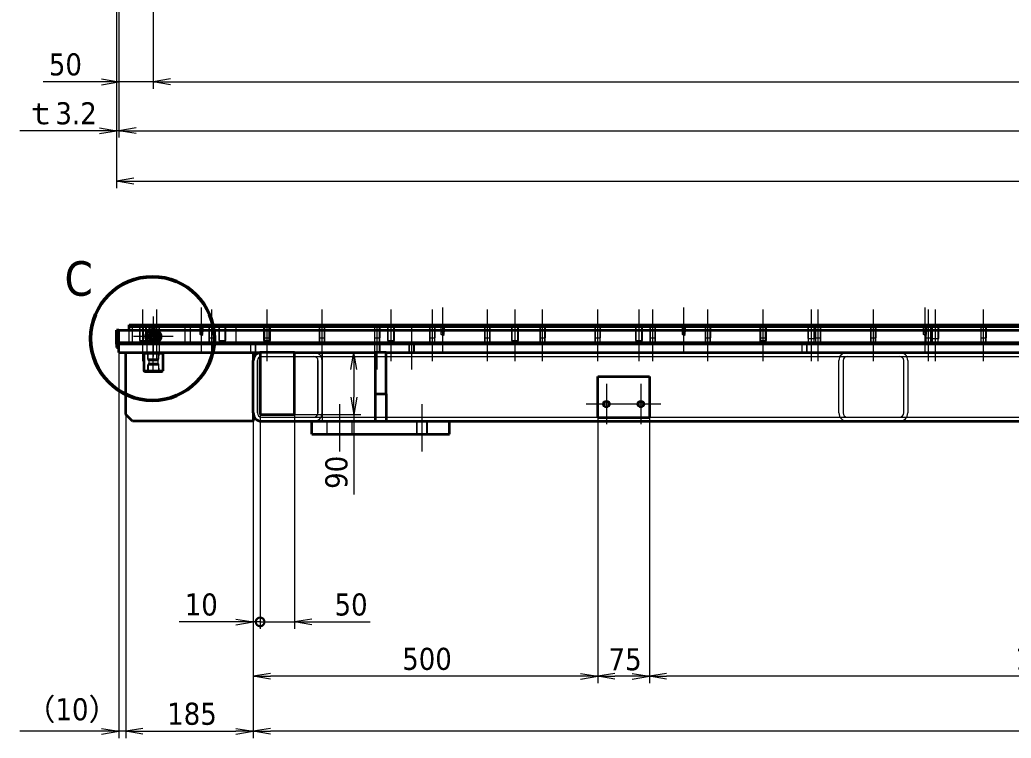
# Model space of a CAD drawing. Header units: millimetres. Extents: x -405 to 8410, y -405 to 5940.
# Drawn here: x 1307 to 2746, y 2579 to 3622 of the extents above; entities that cross this region are included whole.
import ezdxf

# ---------------------------------------------------------------- set-up
doc = ezdxf.new("R2010")
doc.units = ezdxf.units.MM
doc.header["$LTSCALE"] = 10
for name, color, linetype, lineweight in [('Center Mark (ISO)', 7, 'Continuous', 5), ('Centerline (ISO)', 7, 'Continuous', 5), ('Detail Boundary (JIS)', 7, 'Continuous', 50), ('Dimension (ISO)', 7, 'Continuous', 25), ('Hidden (ISO)', 7, 'Continuous', 5), ('Visible (ISO)', 7, 'Continuous', 35), ('Visible Narrow (ISO)', 7, 'Continuous', 5)]:
    doc.layers.add(name, color=color, linetype=linetype, lineweight=lineweight)
doc.styles.add('Note Text (JIS)', font='tahoma.ttf')
doc.styles.get("Standard").update_dxf_attribs({"font": 'tahoma.ttf'})
doc.dimstyles.new('Default (JIS)', dxfattribs={"dimscale": 10, "dimtxt": 3.2, "dimasz": 2.5, "dimexe": 1, "dimexo": 0, "dimgap": 0.8, "dimtad": 1, "dimrnd": 1e-08, "dimdsep": 46, "dimtxsty": 'Note Text (JIS)', "dimblk": 'OPEN', "dimcen": 0.09, "dimdle": 10, "dimclrd": 7, "dimclre": 7, "dimclrt": 256, "dimadec": 0, "dimazin": 2, "dimtfac": 0.78125, "dimtmove": 0, "dimatfit": 3, "dimldrblk": 'OPEN', "dimfxl": 1, "dimtolj": 1, "dimtzin": 0, "dimlwd": 0, "dimlwe": 0, "dimarcsym": 0})

# ---------------------------------------------------------------- blocks, each defined once
blk = doc.blocks.new('2dDetail1')
at = {"layer": 'Detail Boundary (JIS)'}
blk.add_circle((149.95, 315.89), 8.98, dxfattribs=at)
at = {"layer": 'Detail Boundary (JIS)', "insert": (137.18, 322.02), "char_height": 5, "attachment_point": 7}
blk.add_mtext('C', dxfattribs=at)
blk = doc.blocks.new('_Open')
at = {"color": 0, "linetype": 'ByBlock', "lineweight": -2}
for p, q in [((-1, 0.167), (0, 0)), ((-1, -0.167), (0, 0)), ((0, 0), (-1, 0))]:
    blk.add_line(p, q, dxfattribs=at)
blk = doc.blocks.new('*D62')
at = {"layer": 'Defpoints', "color": 0, "linetype": 'Continuous', "transparency": 16777216}
for p in [(1500.7, 4109.1), (5390.7, 4109.1), (5390.7, 3531.6)]:
    blk.add_point(p, dxfattribs=at)
at = {"layer": 'Dimension (ISO)', "color": 7, "linetype": 'Continuous', "lineweight": 0, "transparency": 16777216}
for p, q in [((1500.7, 4109.1), (1500.7, 3521.6)), ((5390.7, 4109.1), (5390.7, 3521.6)), ((1525.7, 3531.6), (5365.7, 3531.6))]:
    blk.add_line(p, q, dxfattribs=at)
at = {"layer": 'Dimension (ISO)', "color": 7, "linetype": 'Continuous', "lineweight": 0, "transparency": 16777216, "xscale": 25, "yscale": 25, "zscale": 25, "rotation": 180}
blk.add_blockref('_Open', (1500.7, 3531.6), dxfattribs=at)
at = {"layer": 'Dimension (ISO)', "color": 7, "linetype": 'Continuous', "lineweight": 0, "transparency": 16777216, "xscale": 25, "yscale": 25, "zscale": 25}
blk.add_blockref('_Open', (5390.7, 3531.6), dxfattribs=at)
at = {"layer": 'Dimension (ISO)', "linetype": 'Continuous', "lineweight": 5, "transparency": 16777216, "insert": (3399.6, 3573.1), "char_height": 32, "attachment_point": 1, "style": 'Note Text (JIS)'}
blk.add_mtext('\\A1;3890', dxfattribs=at)
blk = doc.blocks.new('*D64')
at = {"layer": 'Defpoints', "color": 0, "linetype": 'Continuous', "transparency": 16777216}
for p in [(1450.7, 4088.1), (1500.7, 4063.1), (1450.7, 3531.6)]:
    blk.add_point(p, dxfattribs=at)
at = {"layer": 'Dimension (ISO)', "color": 7, "linetype": 'Continuous', "lineweight": 0, "transparency": 16777216}
for p, q in [((1450.7, 4088.1), (1450.7, 3521.6)), ((1500.7, 4063.1), (1500.7, 3521.6)), ((1425.7, 3531.6), (1341.1, 3531.6)), ((1500.7, 3531.6), (1450.7, 3531.6)), ((1525.7, 3531.6), (1550.7, 3531.6))]:
    blk.add_line(p, q, dxfattribs=at)
at = {"layer": 'Dimension (ISO)', "color": 7, "linetype": 'Continuous', "lineweight": 0, "transparency": 16777216, "xscale": 25, "yscale": 25, "zscale": 25}
blk.add_blockref('_Open', (1450.7, 3531.6), dxfattribs=at)
at = {"layer": 'Dimension (ISO)', "color": 7, "linetype": 'Continuous', "lineweight": 0, "transparency": 16777216, "xscale": 25, "yscale": 25, "zscale": 25, "rotation": 180}
blk.add_blockref('_Open', (1500.7, 3531.6), dxfattribs=at)
at = {"layer": 'Dimension (ISO)', "linetype": 'Continuous', "lineweight": 5, "transparency": 16777216, "insert": (1349.1, 3572.9), "char_height": 32, "attachment_point": 1, "style": 'Note Text (JIS)'}
blk.add_mtext('\\A1;50', dxfattribs=at)
blk = doc.blocks.new('*D69')
at = {"layer": 'Defpoints', "color": 0, "linetype": 'Continuous', "transparency": 16777216}
for p in [(1450.7, 4088.1), (5440.7, 4088.1), (5440.7, 3460.6)]:
    blk.add_point(p, dxfattribs=at)
at = {"layer": 'Dimension (ISO)', "color": 7, "linetype": 'Continuous', "lineweight": 0, "transparency": 16777216}
for p, q in [((1450.7, 4088.1), (1450.7, 3450.6)), ((5440.7, 4088.1), (5440.7, 3450.6)), ((1475.7, 3460.6), (5415.7, 3460.6))]:
    blk.add_line(p, q, dxfattribs=at)
at = {"layer": 'Dimension (ISO)', "color": 7, "linetype": 'Continuous', "lineweight": 0, "transparency": 16777216, "xscale": 25, "yscale": 25, "zscale": 25, "rotation": 180}
blk.add_blockref('_Open', (1450.7, 3460.6), dxfattribs=at)
at = {"layer": 'Dimension (ISO)', "color": 7, "linetype": 'Continuous', "lineweight": 0, "transparency": 16777216, "xscale": 25, "yscale": 25, "zscale": 25}
blk.add_blockref('_Open', (5440.7, 3460.6), dxfattribs=at)
at = {"layer": 'Dimension (ISO)', "linetype": 'Continuous', "lineweight": 5, "transparency": 16777216, "insert": (3325, 3510.8), "char_height": 32, "attachment_point": 1, "style": 'Note Text (JIS)'}
blk.add_mtext('\\A1;\\fTahoma|b0|i0;3990（t12板）', dxfattribs=at)
blk = doc.blocks.new('*D71')
at = {"layer": 'Defpoints', "color": 0, "linetype": 'Continuous', "transparency": 16777216}
for p in [(1447.5, 4088.1), (1450.7, 4088.1), (1447.5, 3460.6)]:
    blk.add_point(p, dxfattribs=at)
at = {"layer": 'Dimension (ISO)', "color": 7, "linetype": 'Continuous', "lineweight": 0, "transparency": 16777216}
for p, q in [((1447.5, 4088.1), (1447.5, 3450.6)), ((1450.7, 4088.1), (1450.7, 3450.6)), ((1422.5, 3460.6), (1307, 3460.6)), ((1450.7, 3460.6), (1447.5, 3460.6)), ((1475.7, 3460.6), (1500.7, 3460.6))]:
    blk.add_line(p, q, dxfattribs=at)
at = {"layer": 'Dimension (ISO)', "color": 7, "linetype": 'Continuous', "lineweight": 0, "transparency": 16777216, "xscale": 25, "yscale": 25, "zscale": 25}
blk.add_blockref('_Open', (1447.5, 3460.6), dxfattribs=at)
at = {"layer": 'Dimension (ISO)', "color": 7, "linetype": 'Continuous', "lineweight": 0, "transparency": 16777216, "xscale": 25, "yscale": 25, "zscale": 25, "rotation": 180}
blk.add_blockref('_Open', (1450.7, 3460.6), dxfattribs=at)
at = {"layer": 'Dimension (ISO)', "linetype": 'Continuous', "lineweight": 5, "transparency": 16777216, "insert": (1315, 3501.9), "char_height": 32, "attachment_point": 1, "style": 'Note Text (JIS)'}
blk.add_mtext('\\A1;\\fTahoma|b0|i0;ｔ3.2', dxfattribs=at)
blk = doc.blocks.new('*D72')
at = {"layer": 'Defpoints', "color": 0, "linetype": 'Continuous', "transparency": 16777216}
for p in [(1447.5, 4088.1), (5443.9, 4088.1), (5443.9, 3387.4)]:
    blk.add_point(p, dxfattribs=at)
at = {"layer": 'Dimension (ISO)', "color": 7, "linetype": 'Continuous', "lineweight": 0, "transparency": 16777216}
for p, q in [((1447.5, 4088.1), (1447.5, 3377.4)), ((5443.9, 4088.1), (5443.9, 3377.4)), ((1472.5, 3387.4), (5418.9, 3387.4))]:
    blk.add_line(p, q, dxfattribs=at)
at = {"layer": 'Dimension (ISO)', "color": 7, "linetype": 'Continuous', "lineweight": 0, "transparency": 16777216, "xscale": 25, "yscale": 25, "zscale": 25, "rotation": 180}
blk.add_blockref('_Open', (1447.5, 3387.4), dxfattribs=at)
at = {"layer": 'Dimension (ISO)', "color": 7, "linetype": 'Continuous', "lineweight": 0, "transparency": 16777216, "xscale": 25, "yscale": 25, "zscale": 25}
blk.add_blockref('_Open', (5443.9, 3387.4), dxfattribs=at)
at = {"layer": 'Dimension (ISO)', "linetype": 'Continuous', "lineweight": 5, "transparency": 16777216, "insert": (3364.2, 3435.4), "char_height": 32, "attachment_point": 1, "style": 'Note Text (JIS)'}
blk.add_mtext('\\A1;\\fTahoma|b0|i0;（3996.4）', dxfattribs=at)
blk = doc.blocks.new('*D92')
at = {"layer": 'Defpoints', "color": 0, "linetype": 'Continuous', "transparency": 16777216}
for p in [(1705.7, 3138.9), (1791.7, 3138.9), (1705.7, 3048.9)]:
    blk.add_point(p, dxfattribs=at)
at = {"layer": 'Dimension (ISO)', "color": 7, "linetype": 'Continuous', "lineweight": 0, "transparency": 16777216}
for p, q in [((1705.7, 3138.9), (1801.7, 3138.9)), ((1791.7, 3113.9), (1791.7, 3073.9)), ((1705.7, 3048.9), (1801.7, 3048.9)), ((1791.7, 3048.9), (1791.7, 2932.8))]:
    blk.add_line(p, q, dxfattribs=at)
at = {"layer": 'Dimension (ISO)', "color": 7, "linetype": 'Continuous', "lineweight": 0, "transparency": 16777216, "xscale": 25, "yscale": 25, "zscale": 25}
for p, rotation in [((1791.7, 3138.9), 90), ((1791.7, 3048.9), 270)]:
    blk.add_blockref('_Open', p, dxfattribs=dict(at, rotation=rotation))
at = {"layer": 'Dimension (ISO)', "linetype": 'Continuous', "lineweight": 5, "transparency": 16777216, "insert": (1750.4, 2940.8), "char_height": 32, "attachment_point": 1, "rotation": 90, "style": 'Note Text (JIS)'}
blk.add_mtext('\\A1;90', dxfattribs=at)
blk = doc.blocks.new('*D101')
at = {"layer": 'Defpoints', "color": 0, "linetype": 'Continuous', "transparency": 16777216}
for p in [(1645.7, 3050.9), (5245.7, 3050.9), (1645.7, 2588.9)]:
    blk.add_point(p, dxfattribs=at)
at = {"layer": 'Dimension (ISO)', "color": 7, "linetype": 'Continuous', "lineweight": 0, "transparency": 16777216}
for p, q in [((1645.7, 3050.9), (1645.7, 2578.9)), ((5245.7, 3050.9), (5245.7, 2578.9)), ((5220.7, 2588.9), (1670.7, 2588.9))]:
    blk.add_line(p, q, dxfattribs=at)
at = {"layer": 'Dimension (ISO)', "color": 7, "linetype": 'Continuous', "lineweight": 0, "transparency": 16777216, "xscale": 25, "yscale": 25, "zscale": 25, "rotation": 180}
blk.add_blockref('_Open', (1645.7, 2588.9), dxfattribs=at)
at = {"layer": 'Dimension (ISO)', "color": 7, "linetype": 'Continuous', "lineweight": 0, "transparency": 16777216, "xscale": 25, "yscale": 25, "zscale": 25}
blk.add_blockref('_Open', (5245.7, 2588.9), dxfattribs=at)
at = {"layer": 'Dimension (ISO)', "linetype": 'Continuous', "lineweight": 5, "transparency": 16777216, "insert": (3293.4, 2640.9), "char_height": 32, "attachment_point": 1, "style": 'Note Text (JIS)'}
blk.add_mtext('\\A1;\\fTahoma|b0|i0;3600（角パイプ）', dxfattribs=at)
blk = doc.blocks.new('*D104')
at = {"layer": 'Defpoints', "color": 0, "linetype": 'Continuous', "transparency": 16777216}
for p in [(2220.7, 3043.9), (3408.2, 3043.9), (2220.7, 2668.8)]:
    blk.add_point(p, dxfattribs=at)
at = {"layer": 'Dimension (ISO)', "color": 7, "linetype": 'Continuous', "lineweight": 0, "transparency": 16777216}
for p, q in [((2220.7, 3043.9), (2220.7, 2658.8)), ((3408.2, 3043.9), (3408.2, 2658.8)), ((3383.2, 2668.8), (2245.7, 2668.8))]:
    blk.add_line(p, q, dxfattribs=at)
at = {"layer": 'Dimension (ISO)', "color": 7, "linetype": 'Continuous', "lineweight": 0, "transparency": 16777216, "xscale": 25, "yscale": 25, "zscale": 25, "rotation": 180}
blk.add_blockref('_Open', (2220.7, 2668.8), dxfattribs=at)
at = {"layer": 'Dimension (ISO)', "color": 7, "linetype": 'Continuous', "lineweight": 0, "transparency": 16777216, "xscale": 25, "yscale": 25, "zscale": 25}
blk.add_blockref('_Open', (3408.2, 2668.8), dxfattribs=at)
at = {"layer": 'Dimension (ISO)', "linetype": 'Continuous', "lineweight": 5, "transparency": 16777216, "insert": (2751.3, 2710.3), "char_height": 32, "attachment_point": 1, "style": 'Note Text (JIS)'}
blk.add_mtext('\\A1;1187.5', dxfattribs=at)
blk = doc.blocks.new('*D105')
at = {"layer": 'Defpoints', "color": 0, "linetype": 'Continuous', "transparency": 16777216}
for p in [(2145.7, 3043.9), (2220.7, 3043.9), (2145.7, 2668.8)]:
    blk.add_point(p, dxfattribs=at)
at = {"layer": 'Dimension (ISO)', "color": 7, "linetype": 'Continuous', "lineweight": 0, "transparency": 16777216}
for p, q in [((2145.7, 3043.9), (2145.7, 2658.8)), ((2220.7, 3043.9), (2220.7, 2658.8)), ((2195.7, 2668.8), (2170.7, 2668.8))]:
    blk.add_line(p, q, dxfattribs=at)
at = {"layer": 'Dimension (ISO)', "color": 7, "linetype": 'Continuous', "lineweight": 0, "transparency": 16777216, "xscale": 25, "yscale": 25, "zscale": 25, "rotation": 180}
blk.add_blockref('_Open', (2145.7, 2668.8), dxfattribs=at)
at = {"layer": 'Dimension (ISO)', "color": 7, "linetype": 'Continuous', "lineweight": 0, "transparency": 16777216, "xscale": 25, "yscale": 25, "zscale": 25}
blk.add_blockref('_Open', (2220.7, 2668.8), dxfattribs=at)
at = {"layer": 'Dimension (ISO)', "linetype": 'Continuous', "lineweight": 5, "transparency": 16777216, "insert": (2161.4, 2709.5), "char_height": 32, "attachment_point": 1, "style": 'Note Text (JIS)'}
blk.add_mtext('\\A1;75', dxfattribs=at)
blk = doc.blocks.new('*D106')
at = {"layer": 'Defpoints', "color": 0, "linetype": 'Continuous', "transparency": 16777216}
for p in [(1645.7, 3050.9), (2145.7, 3043.9), (1645.7, 2668.8)]:
    blk.add_point(p, dxfattribs=at)
at = {"layer": 'Dimension (ISO)', "color": 7, "linetype": 'Continuous', "lineweight": 0, "transparency": 16777216}
for p, q in [((1645.7, 3050.9), (1645.7, 2658.8)), ((2145.7, 3043.9), (2145.7, 2658.8)), ((2120.7, 2668.8), (1670.7, 2668.8))]:
    blk.add_line(p, q, dxfattribs=at)
at = {"layer": 'Dimension (ISO)', "color": 7, "linetype": 'Continuous', "lineweight": 0, "transparency": 16777216, "xscale": 25, "yscale": 25, "zscale": 25, "rotation": 180}
blk.add_blockref('_Open', (1645.7, 2668.8), dxfattribs=at)
at = {"layer": 'Dimension (ISO)', "color": 7, "linetype": 'Continuous', "lineweight": 0, "transparency": 16777216, "xscale": 25, "yscale": 25, "zscale": 25}
blk.add_blockref('_Open', (2145.7, 2668.8), dxfattribs=at)
at = {"layer": 'Dimension (ISO)', "linetype": 'Continuous', "lineweight": 5, "transparency": 16777216, "insert": (1861.9, 2710.1), "char_height": 32, "attachment_point": 1, "style": 'Note Text (JIS)'}
blk.add_mtext('\\A1;500', dxfattribs=at)
blk = doc.blocks.new('*D107')
at = {"layer": 'Defpoints', "color": 0, "linetype": 'Continuous', "transparency": 16777216}
for p in [(1645.7, 3050.9), (1460.7, 3048.9), (1645.7, 2588.9)]:
    blk.add_point(p, dxfattribs=at)
at = {"layer": 'Dimension (ISO)', "color": 7, "linetype": 'Continuous', "lineweight": 0, "transparency": 16777216}
for p, q in [((1645.7, 3050.9), (1645.7, 2578.9)), ((1460.7, 3048.9), (1460.7, 2578.9)), ((1485.7, 2588.9), (1620.7, 2588.9))]:
    blk.add_line(p, q, dxfattribs=at)
at = {"layer": 'Dimension (ISO)', "color": 7, "linetype": 'Continuous', "lineweight": 0, "transparency": 16777216, "xscale": 25, "yscale": 25, "zscale": 25, "rotation": 180}
blk.add_blockref('_Open', (1460.7, 2588.9), dxfattribs=at)
at = {"layer": 'Dimension (ISO)', "color": 7, "linetype": 'Continuous', "lineweight": 0, "transparency": 16777216, "xscale": 25, "yscale": 25, "zscale": 25}
blk.add_blockref('_Open', (1645.7, 2588.9), dxfattribs=at)
at = {"layer": 'Dimension (ISO)', "linetype": 'Continuous', "lineweight": 5, "transparency": 16777216, "insert": (1520.8, 2630.4), "char_height": 32, "attachment_point": 1, "style": 'Note Text (JIS)'}
blk.add_mtext('\\A1;185', dxfattribs=at)
blk = doc.blocks.new('*D108')
at = {"layer": 'Defpoints', "color": 0, "linetype": 'Continuous', "transparency": 16777216}
for p in [(1450.7, 3138.9), (1460.7, 3048.9), (1460.7, 2588.9)]:
    blk.add_point(p, dxfattribs=at)
at = {"layer": 'Dimension (ISO)', "color": 7, "linetype": 'Continuous', "lineweight": 0, "transparency": 16777216}
for p, q in [((1450.7, 3138.9), (1450.7, 2578.9)), ((1460.7, 3048.9), (1460.7, 2578.9)), ((1425.7, 2588.9), (1307, 2588.9)), ((1460.7, 2588.9), (1450.7, 2588.9)), ((1485.7, 2588.9), (1510.7, 2588.9))]:
    blk.add_line(p, q, dxfattribs=at)
at = {"layer": 'Dimension (ISO)', "color": 7, "linetype": 'Continuous', "lineweight": 0, "transparency": 16777216, "xscale": 25, "yscale": 25, "zscale": 25}
blk.add_blockref('_Open', (1450.7, 2588.9), dxfattribs=at)
at = {"layer": 'Dimension (ISO)', "color": 7, "linetype": 'Continuous', "lineweight": 0, "transparency": 16777216, "xscale": 25, "yscale": 25, "zscale": 25, "rotation": 180}
blk.add_blockref('_Open', (1460.7, 2588.9), dxfattribs=at)
at = {"layer": 'Dimension (ISO)', "linetype": 'Continuous', "lineweight": 5, "transparency": 16777216, "insert": (1315, 2636.9), "char_height": 32, "attachment_point": 1, "style": 'Note Text (JIS)'}
blk.add_mtext('\\A1;\\fTahoma|b0|i0;（10）', dxfattribs=at)
blk = doc.blocks.new('_DotSmall')
at = {"color": 0, "linetype": 'ByBlock', "const_width": 0.5}
blk.add_lwpolyline([(-0.0625, 0, 1), (0.0625, 0, 1)], format="xyb", close=True, dxfattribs=at)
blk = doc.blocks.new('*D109')
at = {"layer": 'Defpoints', "color": 0, "linetype": 'Continuous', "transparency": 16777216}
for p in [(1655.7, 3048.9), (1705.7, 3048.9), (1705.7, 2747.7)]:
    blk.add_point(p, dxfattribs=at)
at = {"layer": 'Dimension (ISO)', "color": 7, "linetype": 'Continuous', "lineweight": 0, "transparency": 16777216}
for p, q in [((1655.7, 3048.9), (1655.7, 2737.7)), ((1705.7, 3048.9), (1705.7, 2737.7)), ((1655.7, 2747.7), (1630.7, 2747.7)), ((1655.7, 2747.7), (1705.7, 2747.7)), ((1730.7, 2747.7), (1815.3, 2747.7))]:
    blk.add_line(p, q, dxfattribs=at)
at = {"layer": 'Dimension (ISO)', "color": 7, "linetype": 'Continuous', "lineweight": 0, "transparency": 16777216, "xscale": 25, "yscale": 25, "zscale": 25}
blk.add_blockref('_DotSmall', (1655.7, 2747.7), dxfattribs=at)
at = {"layer": 'Dimension (ISO)', "color": 7, "linetype": 'Continuous', "lineweight": 0, "transparency": 16777216, "xscale": 25, "yscale": 25, "zscale": 25, "rotation": 180}
blk.add_blockref('_Open', (1705.7, 2747.7), dxfattribs=at)
at = {"layer": 'Dimension (ISO)', "linetype": 'Continuous', "lineweight": 5, "transparency": 16777216, "insert": (1763.7, 2789), "char_height": 32, "attachment_point": 1, "style": 'Note Text (JIS)'}
blk.add_mtext('\\A1;50', dxfattribs=at)
blk = doc.blocks.new('*D110')
at = {"layer": 'Defpoints', "color": 0, "linetype": 'Continuous', "transparency": 16777216}
for p in [(1645.7, 3050.9), (1655.7, 3048.9), (1645.7, 2747.7)]:
    blk.add_point(p, dxfattribs=at)
at = {"layer": 'Dimension (ISO)', "color": 7, "linetype": 'Continuous', "lineweight": 0, "transparency": 16777216}
for p, q in [((1645.7, 3050.9), (1645.7, 2737.7)), ((1655.7, 3048.9), (1655.7, 2737.7)), ((1620.7, 2747.7), (1538.3, 2747.7)), ((1655.7, 2747.7), (1645.7, 2747.7)), ((1655.7, 2747.7), (1680.7, 2747.7))]:
    blk.add_line(p, q, dxfattribs=at)
at = {"layer": 'Dimension (ISO)', "color": 7, "linetype": 'Continuous', "lineweight": 0, "transparency": 16777216, "xscale": 25, "yscale": 25, "zscale": 25}
blk.add_blockref('_Open', (1645.7, 2747.7), dxfattribs=at)
at = {"layer": 'Dimension (ISO)', "color": 7, "linetype": 'Continuous', "lineweight": 0, "transparency": 16777216, "xscale": 25, "yscale": 25, "zscale": 25, "rotation": 180}
blk.add_blockref('_DotSmall', (1655.7, 2747.7), dxfattribs=at)
at = {"layer": 'Dimension (ISO)', "linetype": 'Continuous', "lineweight": 5, "transparency": 16777216, "insert": (1546.3, 2789), "char_height": 32, "attachment_point": 1, "style": 'Note Text (JIS)'}
blk.add_mtext('\\A1;10', dxfattribs=at)

msp = doc.modelspace()

# ---------------------------------------------------------------- linework, layer by layer
at = {"layer": 'Center Mark (ISO)', "linetype": 'Continuous'}
for p, q in [((1500.721, 3190.929), (1500.721, 3132.929)), ((1529.721, 3161.929), (1471.721, 3161.929)), ((2158.221, 3093.117), (2158.221, 3034.741)), ((2208.221, 3093.117), (2208.221, 3034.741)), ((2187.409, 3063.929), (2129.033, 3063.929)), ((2237.409, 3063.929), (2179.033, 3063.929))]:
    msp.add_line(p, q, dxfattribs=at)
at = {"layer": 'Centerline (ISO)', "linetype": 'Continuous'}
for p, q in [((1485.721, 3125.929), (1485.721, 3200.929)), ((1505.721, 3125.929), (1505.721, 3200.929)), ((1570.721, 3138.488), (1570.721, 3203.929)), ((1585.721, 3125.929), (1585.721, 3200.929)), ((1665.721, 3125.929), (1665.721, 3200.929)), ((1745.721, 3125.929), (1745.721, 3200.929)), ((1845.721, 3125.929), (1845.721, 3200.929)), ((1905.721, 3125.929), (1905.721, 3200.929)), ((1920.721, 3138.488), (1920.721, 3203.929)), ((1985.721, 3125.929), (1985.721, 3200.929)), ((2025.721, 3125.929), (2025.721, 3200.929)), ((2065.721, 3125.929), (2065.721, 3200.929)), ((2145.721, 3125.929), (2145.721, 3200.929)), ((2205.721, 3125.929), (2205.721, 3200.929)), ((2225.721, 3125.929), (2225.721, 3200.929)), ((2270.721, 3138.488), (2270.721, 3203.929)), ((2305.721, 3125.929), (2305.721, 3200.929)), ((2385.721, 3125.929), (2385.721, 3200.929)), ((2455.721, 3125.929), (2455.721, 3200.929)), ((2465.721, 3125.929), (2465.721, 3200.929)), ((2545.721, 3125.929), (2545.721, 3200.929)), ((2620.721, 3138.488), (2620.721, 3203.929)), ((2625.721, 3125.929), (2625.721, 3200.929)), ((2635.721, 3125.929), (2635.721, 3200.929)), ((2705.721, 3125.929), (2705.721, 3200.929)), ((1500.721, 3113.929), (1500.721, 3175.929)), ((1825.721, 3113.929), (1825.721, 3175.929)), ((1875.721, 3113.929), (1875.721, 3175.929)), ((1770.721, 3063.929), (1770.721, 2994.929)), ((1890.721, 2994.929), (1890.721, 3063.929))]:
    msp.add_line(p, q, dxfattribs=at)
at = {"layer": 'Hidden (ISO)'}
for p, q in [((1465.721, 3150.929), (1465.721, 3170.929)), ((1470.721, 3150.929), (1470.721, 3175.929)), ((1480.721, 3175.929), (1480.721, 3155.929)), ((1481.533, 3150.929), (1481.533, 3175.929)), ((1485.721, 3175.929), (1485.721, 3155.929)), ((1486.533, 3150.929), (1486.533, 3175.929)), ((1489.909, 3150.929), (1489.909, 3175.929)), ((1490.721, 3155.929), (1490.721, 3175.929)), ((1494.396, 3170.929), (1507.045, 3170.929)), ((1494.909, 3150.929), (1494.909, 3175.929)), ((1495.721, 3155.929), (1495.721, 3175.929)), ((1501.721, 3175.929), (1501.721, 3159.929)), ((1501.991, 3150.929), (1501.991, 3175.929)), ((1502.397, 3150.929), (1502.397, 3175.929)), ((1509.044, 3150.929), (1509.044, 3175.929)), ((1509.45, 3150.929), (1509.45, 3175.929)), ((1509.721, 3159.929), (1509.721, 3175.929)), ((1546.721, 3150.929), (1546.721, 3175.929)), ((1554.721, 3150.929), (1554.721, 3175.929)), ((1568.221, 3178.929), (1568.221, 3168.929)), ((1568.221, 3168.929), (1573.221, 3168.929)), ((1568.654, 3164.729), (1568.654, 3178.929)), ((1572.788, 3164.729), (1572.788, 3178.929)), ((1573.221, 3168.929), (1573.221, 3178.929)), ((1581.721, 3175.929), (1581.721, 3159.929)), ((1581.991, 3150.929), (1581.991, 3175.929)), ((1582.397, 3150.929), (1582.397, 3175.929)), ((1589.044, 3150.929), (1589.044, 3175.929)), ((1589.45, 3150.929), (1589.45, 3175.929)), ((1589.721, 3159.929), (1589.721, 3175.929)), ((1595.721, 3175.929), (1595.721, 3155.929)), ((1596.533, 3150.929), (1596.533, 3175.929)), ((1604.909, 3150.929), (1604.909, 3175.929)), ((1605.721, 3155.929), (1605.721, 3175.929)), ((1620.721, 3150.929), (1620.721, 3175.929)), ((1660.721, 3175.929), (1660.721, 3155.929)), ((1661.533, 3150.929), (1661.533, 3175.929)), ((1661.721, 3175.929), (1661.721, 3159.929)), ((1661.991, 3150.929), (1661.991, 3175.929)), ((1662.397, 3150.929), (1662.397, 3175.929)), ((1669.044, 3150.929), (1669.044, 3175.929)), ((1669.45, 3150.929), (1669.45, 3175.929)), ((1669.721, 3159.929), (1669.721, 3175.929)), ((1669.909, 3150.929), (1669.909, 3175.929)), ((1670.721, 3155.929), (1670.721, 3175.929)), ((1741.721, 3175.929), (1741.721, 3159.929)), ((1741.991, 3150.929), (1741.991, 3175.929)), ((1742.397, 3150.929), (1742.397, 3175.929)), ((1749.044, 3150.929), (1749.044, 3175.929)), ((1749.45, 3150.929), (1749.45, 3175.929)), ((1749.721, 3159.929), (1749.721, 3175.929)), ((1821.721, 3175.929), (1821.721, 3159.929)), ((1821.991, 3150.929), (1821.991, 3175.929)), ((1822.397, 3150.929), (1822.397, 3175.929)), ((1829.044, 3150.929), (1829.044, 3175.929)), ((1829.45, 3150.929), (1829.45, 3175.929)), ((1829.721, 3159.929), (1829.721, 3175.929)), ((1840.721, 3175.929), (1840.721, 3155.929)), ((1841.533, 3150.929), (1841.533, 3175.929)), ((1849.909, 3150.929), (1849.909, 3175.929)), ((1850.721, 3155.929), (1850.721, 3175.929)), ((1901.721, 3175.929), (1901.721, 3159.929)), ((1901.991, 3150.929), (1901.991, 3175.929)), ((1902.397, 3150.929), (1902.397, 3175.929)), ((1909.044, 3150.929), (1909.044, 3175.929)), ((1909.45, 3150.929), (1909.45, 3175.929)), ((1909.721, 3159.929), (1909.721, 3175.929)), ((1918.221, 3178.929), (1918.221, 3168.929)), ((1918.221, 3168.929), (1923.221, 3168.929)), ((1918.654, 3164.729), (1918.654, 3178.929)), ((1922.788, 3164.729), (1922.788, 3178.929)), ((1923.221, 3168.929), (1923.221, 3178.929)), ((1981.721, 3175.929), (1981.721, 3159.929)), ((1981.991, 3150.929), (1981.991, 3175.929)), ((1982.397, 3150.929), (1982.397, 3175.929)), ((1989.044, 3150.929), (1989.044, 3175.929)), ((1989.45, 3150.929), (1989.45, 3175.929)), ((1989.721, 3159.929), (1989.721, 3175.929)), ((2020.721, 3175.929), (2020.721, 3155.929)), ((2021.533, 3150.929), (2021.533, 3175.929)), ((2029.909, 3150.929), (2029.909, 3175.929)), ((2030.721, 3155.929), (2030.721, 3175.929)), ((2061.721, 3175.929), (2061.721, 3159.929)), ((2061.991, 3150.929), (2061.991, 3175.929)), ((2062.397, 3150.929), (2062.397, 3175.929)), ((2069.044, 3150.929), (2069.044, 3175.929)), ((2069.45, 3150.929), (2069.45, 3175.929)), ((2069.721, 3159.929), (2069.721, 3175.929)), ((2141.721, 3175.929), (2141.721, 3159.929)), ((2141.991, 3150.929), (2141.991, 3175.929)), ((2142.397, 3150.929), (2142.397, 3175.929)), ((2149.044, 3150.929), (2149.044, 3175.929)), ((2149.45, 3150.929), (2149.45, 3175.929)), ((2149.721, 3159.929), (2149.721, 3175.929)), ((2200.721, 3175.929), (2200.721, 3155.929)), ((2201.533, 3150.929), (2201.533, 3175.929)), ((2209.909, 3150.929), (2209.909, 3175.929)), ((2210.721, 3155.929), (2210.721, 3175.929)), ((2221.721, 3175.929), (2221.721, 3159.929)), ((2221.991, 3150.929), (2221.991, 3175.929)), ((2222.397, 3150.929), (2222.397, 3175.929)), ((2229.044, 3150.929), (2229.044, 3175.929)), ((2229.45, 3150.929), (2229.45, 3175.929)), ((2229.721, 3159.929), (2229.721, 3175.929)), ((2268.221, 3178.929), (2268.221, 3168.929)), ((2268.221, 3168.929), (2273.221, 3168.929)), ((2268.654, 3164.729), (2268.654, 3178.929)), ((2272.788, 3164.729), (2272.788, 3178.929)), ((2273.221, 3168.929), (2273.221, 3178.929)), ((2301.721, 3175.929), (2301.721, 3159.929)), ((2301.991, 3150.929), (2301.991, 3175.929)), ((2302.397, 3150.929), (2302.397, 3175.929)), ((2309.044, 3150.929), (2309.044, 3175.929)), ((2309.45, 3150.929), (2309.45, 3175.929)), ((2309.721, 3159.929), (2309.721, 3175.929)), ((2380.721, 3175.929), (2380.721, 3155.929)), ((2381.533, 3150.929), (2381.533, 3175.929)), ((2381.721, 3175.929), (2381.721, 3159.929)), ((2381.991, 3150.929), (2381.991, 3175.929)), ((2382.397, 3150.929), (2382.397, 3175.929)), ((2389.044, 3150.929), (2389.044, 3175.929)), ((2389.45, 3150.929), (2389.45, 3175.929)), ((2389.721, 3159.929), (2389.721, 3175.929)), ((2389.909, 3150.929), (2389.909, 3175.929)), ((2390.721, 3155.929), (2390.721, 3175.929)), ((2450.721, 3175.929), (2450.721, 3158.929)), ((2451.533, 3150.929), (2451.533, 3175.929)), ((2459.909, 3150.929), (2459.909, 3175.929)), ((2460.721, 3158.929), (2460.721, 3175.929)), ((2461.721, 3175.929), (2461.721, 3159.929)), ((2461.991, 3150.929), (2461.991, 3175.929)), ((2462.397, 3150.929), (2462.397, 3175.929)), ((2469.044, 3150.929), (2469.044, 3175.929)), ((2469.45, 3150.929), (2469.45, 3175.929)), ((2469.721, 3159.929), (2469.721, 3175.929)), ((2541.721, 3175.929), (2541.721, 3159.929)), ((2541.991, 3150.929), (2541.991, 3175.929)), ((2542.397, 3150.929), (2542.397, 3175.929)), ((2549.044, 3150.929), (2549.044, 3175.929)), ((2549.45, 3150.929), (2549.45, 3175.929)), ((2549.721, 3159.929), (2549.721, 3175.929)), ((2618.221, 3178.929), (2618.221, 3168.929)), ((2618.221, 3168.929), (2623.221, 3168.929)), ((2618.654, 3164.729), (2618.654, 3178.929)), ((2621.721, 3175.929), (2621.721, 3159.929)), ((2621.991, 3150.929), (2621.991, 3175.929)), ((2622.397, 3150.929), (2622.397, 3175.929)), ((2622.788, 3164.729), (2622.788, 3178.929)), ((2623.221, 3168.929), (2623.221, 3178.929)), ((2629.044, 3150.929), (2629.044, 3175.929)), ((2629.45, 3150.929), (2629.45, 3175.929)), ((2629.721, 3159.929), (2629.721, 3175.929)), ((2630.721, 3175.929), (2630.721, 3158.929)), ((2631.533, 3150.929), (2631.533, 3175.929)), ((2639.909, 3150.929), (2639.909, 3175.929)), ((2640.721, 3158.929), (2640.721, 3175.929)), ((2701.721, 3175.929), (2701.721, 3159.929)), ((2701.991, 3150.929), (2701.991, 3175.929)), ((2702.397, 3150.929), (2702.397, 3175.929)), ((2709.044, 3150.929), (2709.044, 3175.929)), ((2709.45, 3150.929), (2709.45, 3175.929)), ((2709.721, 3159.929), (2709.721, 3175.929)), ((1450.721, 3154.129), (5440.721, 3154.129)), ((1480.721, 3155.929), (1490.721, 3155.929)), ((1490.721, 3155.929), (1495.721, 3155.929)), ((1491.721, 3138.929), (1491.721, 3150.929)), ((1501.721, 3159.929), (1509.721, 3159.929)), ((1509.721, 3138.929), (1509.721, 3150.929)), ((1572.788, 3164.729), (1568.654, 3164.729)), ((1570.721, 3163.488), (1568.654, 3164.729)), ((1570.721, 3163.488), (1572.788, 3164.729)), ((1581.721, 3159.929), (1589.721, 3159.929)), ((1595.721, 3155.929), (1605.721, 3155.929)), ((1641.721, 3150.929), (1641.721, 3138.929)), ((1642.397, 3138.929), (1642.397, 3150.929)), ((1649.044, 3138.929), (1649.044, 3150.929)), ((1649.721, 3138.929), (1649.721, 3150.929)), ((1660.721, 3155.929), (1670.721, 3155.929)), ((1661.721, 3159.929), (1669.721, 3159.929)), ((1741.721, 3159.929), (1749.721, 3159.929)), ((1821.721, 3159.929), (1829.721, 3159.929)), ((1821.721, 3150.929), (1821.721, 3138.929)), ((1822.397, 3138.929), (1822.397, 3150.929)), ((1829.044, 3138.929), (1829.044, 3150.929)), ((1829.721, 3138.929), (1829.721, 3150.929)), ((1840.721, 3155.929), (1850.721, 3155.929)), ((1871.721, 3150.929), (1871.721, 3138.929)), ((1872.397, 3138.929), (1872.397, 3150.929)), ((1879.044, 3138.929), (1879.044, 3150.929)), ((1879.721, 3138.929), (1879.721, 3150.929)), ((1901.721, 3159.929), (1909.721, 3159.929)), ((1922.788, 3164.729), (1918.654, 3164.729)), ((1920.721, 3163.488), (1918.654, 3164.729)), ((1920.721, 3163.488), (1922.788, 3164.729)), ((1981.721, 3159.929), (1989.721, 3159.929)), ((2020.721, 3155.929), (2030.721, 3155.929)), ((2061.721, 3159.929), (2069.721, 3159.929)), ((2141.721, 3159.929), (2149.721, 3159.929)), ((2200.721, 3155.929), (2210.721, 3155.929)), ((2221.721, 3159.929), (2229.721, 3159.929)), ((2272.788, 3164.729), (2268.654, 3164.729)), ((2270.721, 3163.488), (2268.654, 3164.729)), ((2270.721, 3163.488), (2272.788, 3164.729)), ((2301.721, 3159.929), (2309.721, 3159.929)), ((2380.721, 3155.929), (2390.721, 3155.929)), ((2381.721, 3159.929), (2389.721, 3159.929)), ((2441.721, 3150.929), (2441.721, 3138.929)), ((2442.397, 3138.929), (2442.397, 3150.929)), ((2449.044, 3138.929), (2449.044, 3150.929)), ((2449.721, 3138.929), (2449.721, 3150.929)), ((2450.721, 3158.929), (2460.721, 3158.929)), ((2461.721, 3159.929), (2469.721, 3159.929)), ((2541.721, 3159.929), (2549.721, 3159.929)), ((2622.788, 3164.729), (2618.654, 3164.729)), ((2620.721, 3163.488), (2618.654, 3164.729)), ((2620.721, 3163.488), (2622.788, 3164.729)), ((2621.721, 3159.929), (2629.721, 3159.929)), ((2630.721, 3158.929), (2640.721, 3158.929)), ((2701.721, 3159.929), (2709.721, 3159.929)), ((1493.074, 3138.046), (1492.19, 3138.929)), ((1492.217, 3138.046), (1492.496, 3129.125)), ((1493.074, 3138.046), (1508.368, 3138.046)), ((1493.401, 3127.562), (1493.074, 3138.046)), ((1508.041, 3127.562), (1508.368, 3138.046)), ((1508.368, 3138.046), (1509.252, 3138.929)), ((1508.946, 3129.125), (1509.224, 3138.046)), ((1745.721, 3138.929), (1745.721, 3126.929)), ((1508.946, 3129.125), (1492.496, 3129.125)), ((1493.401, 3122.297), (1493.074, 3111.813)), ((1493.401, 3127.562), (1508.041, 3127.562)), ((1494.371, 3127.002), (1493.401, 3127.562)), ((1494.371, 3122.857), (1493.401, 3122.297)), ((1493.401, 3122.297), (1508.041, 3122.297)), ((1494.371, 3127.002), (1507.071, 3127.002)), ((1494.371, 3127.002), (1494.371, 3122.857)), ((1507.071, 3122.857), (1494.371, 3122.857)), ((1507.071, 3127.002), (1508.041, 3127.562)), ((1507.071, 3127.002), (1507.071, 3122.857)), ((1507.071, 3122.857), (1508.041, 3122.297)), ((1508.041, 3122.297), (1508.368, 3111.813)), ((1651.721, 3126.929), (1651.721, 3050.929)), ((1651.721, 3050.929), (1651.721, 3126.929)), ((1657.721, 3132.929), (5233.721, 3132.929)), ((1739.721, 3050.929), (1739.721, 3126.929)), ((1739.721, 3126.929), (1739.721, 3050.929)), ((1745.721, 3126.929), (1745.721, 3050.929)), ((1745.721, 3050.929), (1745.721, 3126.929)), ((2495.721, 3050.929), (2495.721, 3126.929)), ((2501.721, 3126.929), (2501.721, 3050.929)), ((2589.721, 3050.929), (2589.721, 3126.929)), ((2595.721, 3126.929), (2595.721, 3050.929)), ((1493.074, 3111.813), (1492.19, 3110.929)), ((1492.496, 3120.734), (1492.217, 3111.813)), ((1492.496, 3120.734), (1508.946, 3120.734)), ((1493.074, 3111.813), (1508.368, 3111.813)), ((1508.368, 3111.813), (1509.252, 3110.929)), ((1509.224, 3111.813), (1508.946, 3120.734)), ((1745.721, 3050.929), (1745.721, 3038.929)), ((1657.721, 3044.929), (5233.721, 3044.929)), ((1752.721, 3038.929), (1752.721, 3019.929)), ((1788.721, 3038.929), (1788.721, 3019.929)), ((1882.721, 3038.929), (1882.721, 3019.929)), ((1883.803, 3019.929), (1883.803, 3038.929)), ((1897.638, 3019.929), (1897.638, 3038.929)), ((1898.721, 3019.929), (1898.721, 3038.929))]:
    msp.add_line(p, q, dxfattribs=at)
for radius in [6.739, 6.493]:
    msp.add_circle((1500.721, 3161.929), radius, dxfattribs=at)
for centre, radius, start, end in [((1657.721, 3126.929), 12, 90, 99.594068), ((1657.721, 3126.929), 12, 90, 99.594068), ((1733.721, 3126.929), 12, 0, 90), ((1733.721, 3126.929), 12, 0, 90), ((2507.721, 3126.929), 12, 90, 180), ((2583.721, 3126.929), 12, 0, 90), ((1657.721, 3126.929), 6, 90, 180), ((1657.721, 3126.929), 6, 90, 180), ((1733.721, 3126.929), 6, 0, 90), ((1733.721, 3126.929), 6, 0, 90), ((2507.721, 3126.929), 6, 90, 180), ((2583.721, 3126.929), 6, 0, 90), ((1657.721, 3050.929), 6, 180, 270), ((1657.721, 3050.929), 6, 180, 270), ((1733.721, 3050.929), 6, 270, 0), ((1733.721, 3050.929), 12, 270, 0), ((1733.721, 3050.929), 6, 270, 0), ((1733.721, 3050.929), 12, 270, 0), ((2507.721, 3050.929), 12, 180, 270), ((2507.721, 3050.929), 6, 180, 270), ((2583.721, 3050.929), 6, 270, 0), ((2583.721, 3050.929), 12, 270, 0)]:
    msp.add_arc(centre, radius, start, end, dxfattribs=at)
at = {"layer": 'Visible (ISO)'}
for p, q in [((1450.721, 3170.929), (1447.521, 3170.929)), ((1447.521, 3150.929), (1447.521, 3170.929)), ((1450.721, 3150.929), (1450.721, 3170.929)), ((1450.721, 3155.129), (1450.721, 3170.929)), ((1450.721, 3170.929), (1494.396, 3170.929)), ((1465.721, 3178.929), (5425.721, 3178.929)), ((1465.721, 3175.929), (1465.721, 3178.929)), ((1465.721, 3170.929), (1465.721, 3175.929)), ((5425.721, 3175.929), (1465.721, 3175.929)), ((1507.045, 3170.929), (5384.396, 3170.929)), ((1447.521, 3150.929), (1447.521, 3145.929)), ((1450.721, 3150.929), (1447.521, 3150.929)), ((1450.721, 3145.929), (1450.721, 3150.929)), ((5440.721, 3150.929), (1450.721, 3150.929)), ((1447.521, 3145.929), (1450.721, 3145.929)), ((1450.721, 3138.929), (1450.721, 3145.929)), ((1450.721, 3138.929), (1655.721, 3138.929)), ((1460.721, 3048.929), (1460.721, 3138.929)), ((1487.721, 3138.929), (1486.721, 3137.929)), ((1486.721, 3137.929), (1514.721, 3137.929)), ((1486.721, 3137.929), (1486.721, 3111.929)), ((1513.721, 3138.929), (1514.721, 3137.929)), ((1514.721, 3137.929), (1514.721, 3111.929)), ((1645.721, 3138.929), (1645.721, 3126.929)), ((1655.721, 3138.929), (1655.721, 3048.929)), ((1705.721, 3138.929), (1655.721, 3138.929)), ((1705.721, 3138.929), (1822.721, 3138.929)), ((1705.721, 3048.929), (1705.721, 3138.929)), ((1838.721, 3138.929), (1822.721, 3138.929)), ((1822.721, 3138.929), (1822.721, 3078.929)), ((1838.721, 3138.929), (2890.721, 3138.929)), ((1838.721, 3078.929), (1838.721, 3138.929)), ((1645.721, 3050.929), (1645.721, 3126.929)), ((1645.721, 3050.929), (1645.721, 3126.929)), ((1486.721, 3111.929), (1514.721, 3111.929)), ((1487.721, 3110.929), (1486.721, 3111.929)), ((1487.721, 3110.929), (1513.721, 3110.929)), ((1513.721, 3110.929), (1514.721, 3111.929)), ((2145.721, 3103.929), (2220.721, 3103.929)), ((2145.721, 3043.929), (2145.721, 3103.929)), ((2220.721, 3103.929), (2220.721, 3043.929)), ((1822.721, 3078.929), (1838.721, 3078.929)), ((1822.721, 3078.929), (1822.721, 3038.929)), ((1838.721, 3078.929), (1838.721, 3038.929)), ((1645.721, 3050.929), (1645.721, 3038.929)), ((1470.721, 3038.929), (1460.721, 3048.929)), ((1645.721, 3038.929), (1470.721, 3038.929)), ((1655.721, 3048.929), (1705.721, 3048.929)), ((1657.721, 3038.929), (1730.721, 3038.929)), ((1730.721, 3038.929), (1930.721, 3038.929)), ((1730.721, 3019.929), (1730.721, 3038.929)), ((1930.721, 3019.929), (1930.721, 3038.929)), ((1930.721, 3038.929), (2880.721, 3038.929)), ((2220.721, 3043.929), (2145.721, 3043.929)), ((1730.721, 3019.929), (1930.721, 3019.929))]:
    msp.add_line(p, q, dxfattribs=at)
for centre, radius in [((1500.721, 3161.929), 11), ((1500.721, 3161.929), 10), ((1500.721, 3161.929), 6.766), ((1500.721, 3161.929), 5.882), ((1500.721, 3161.929), 5.588), ((1500.721, 3161.929), 4.6), ((1500.721, 3161.929), 4), ((2158.221, 3063.929), 4.188), ((2208.221, 3063.929), 4.188)]:
    msp.add_circle(centre, radius, dxfattribs=at)
for centre, start, end in [((1657.721, 3126.929), 99.594068, 180), ((1657.721, 3126.929), 99.594068, 180), ((1657.721, 3050.929), 180, 270), ((1657.721, 3050.929), 180, 270)]:
    msp.add_arc(centre, 12, start, end, dxfattribs=at)
at = {"layer": 'Visible Narrow (ISO)'}
for centre in [(2158.221, 3063.929), (2208.221, 3063.929)]:
    msp.add_circle(centre, 5, dxfattribs=at)

# ---------------------------------------------------------------- block references
at = {"layer": 'Detail Boundary (JIS)', "xscale": 10, "yscale": 10, "zscale": 10}
msp.add_blockref('2dDetail1', (0, 0), dxfattribs=at)

# ---------------------------------------------------------------- dimensions: what is measured, and where the dimension line sits
at = {"layer": 'Dimension (ISO)', "color": 7, "linetype": 'Continuous', "lineweight": 5}
for base, p1, p2, angle, override, picture, middle in [((5390.721, 3531.592), (1500.721, 4109.148), (5390.721, 4109.148), 180, {"dimgap": 0.8, "dimdec": 2, "dimtol": 0, "dimlim": 0, "dimtp": 0, "dimtm": 0, "dimtdec": 2, "dimtofl": 0, "dimatfit": 1}, '*D62', (3445.721, 3531.592)), ((1791.679, 3138.929), (1705.721, 3048.929), (1705.721, 3138.929), 90, {"dimgap": 0.8, "dimdec": 2, "dimtol": 0, "dimlim": 0, "dimtp": 0, "dimtm": 0, "dimtdec": 2, "dimtofl": 0, "dimatfit": 2}, '*D92', (1791.679, 2963.166)), ((1645.721, 2747.698), (1655.721, 3048.929), (1645.721, 3050.929), 180, {"dimgap": 0.8, "dimdec": 2, "dimblk1": 'DotSmall', "dimblk2": 'Open', "dimsah": 1, "dimdle": 0, "dimtol": 0, "dimlim": 0, "dimtp": 0, "dimtm": 0, "dimtdec": 2, "dimtofl": 1, "dimatfit": 1}, '*D110', (1567.014, 2747.698)), ((1705.721, 2747.698), (1655.721, 3048.929), (1705.721, 3048.929), 180, {"dimgap": 0.8, "dimdec": 2, "dimblk1": 'DotSmall', "dimblk2": 'Open', "dimsah": 1, "dimdle": 0, "dimtol": 0, "dimlim": 0, "dimtp": 0, "dimtm": 0, "dimtdec": 2, "dimtofl": 1, "dimatfit": 1}, '*D109', (1785.523, 2747.698)), ((2145.721, 2668.813), (2220.721, 3043.929), (2145.721, 3043.929), 180, {"dimgap": 0.8, "dimdec": 2, "dimtol": 0, "dimlim": 0, "dimtp": 0, "dimtm": 0, "dimtdec": 2, "dimtofl": 0, "dimatfit": 1}, '*D105', (2183.221, 2668.813))]:
    dim = msp.add_linear_dim(base=base, p1=p1, p2=p2, angle=angle, dimstyle='Default (JIS)', override=override, dxfattribs=at)
    dim.commit()
    dim.dimension.update_dxf_attribs({"geometry": picture, "text_midpoint": middle, "dimtype": 160})
for base, p1, p2, text, override, picture, middle in [((1447.521, 3460.604), (1450.721, 4088.148), (1447.521, 4088.148), '\\fTahoma|b0|i0;ｔ<>', {"dimgap": 0.8, "dimdec": 2, "dimtol": 0, "dimlim": 0, "dimtp": 0, "dimtm": 0, "dimtdec": 2, "dimtofl": 1, "dimatfit": 1}, '*D71', (1352.253, 3460.604)), ((5443.921, 3387.427), (1447.521, 4088.148), (5443.921, 4088.148), '\\fTahoma|b0|i0;（<>）', {"dimgap": 0.8, "dimdec": 2, "dimtol": 0, "dimlim": 0, "dimtp": 0, "dimtm": 0, "dimtdec": 2, "dimtofl": 0, "dimatfit": 1}, '*D72', (3445.721, 3387.427)), ((5440.721, 3460.604), (1450.721, 4088.148), (5440.721, 4088.148), '\\fTahoma|b0|i0;<>（t12板）', {"dimgap": 0.8, "dimdec": 2, "dimtol": 0, "dimlim": 0, "dimtp": 0, "dimtm": 0, "dimtdec": 2, "dimtofl": 0, "dimatfit": 1}, '*D69', (3445.721, 3460.604)), ((1460.721, 2588.929), (1450.721, 3138.929), (1460.721, 3048.929), '\\fTahoma|b0|i0;（<>）', {"dimgap": 0.8, "dimdec": 2, "dimtol": 0, "dimlim": 0, "dimtp": 0, "dimtm": 0, "dimtdec": 2, "dimtofl": 1, "dimatfit": 1}, '*D108', (1353.876, 2588.929)), ((1645.721, 2588.929), (5245.721, 3050.929), (1645.721, 3050.929), '\\fTahoma|b0|i0;<>（角パイプ）', {"dimgap": 0.8, "dimdec": 2, "dimtol": 0, "dimlim": 0, "dimtp": 0, "dimtm": 0, "dimtdec": 2, "dimtofl": 0, "dimatfit": 1}, '*D101', (3445.721, 2588.929))]:
    dim = msp.add_linear_dim(base=base, p1=p1, p2=p2, text=text, dimstyle='Default (JIS)', override=override, dxfattribs=at)
    dim.commit()
    dim.dimension.update_dxf_attribs({"geometry": picture, "text_midpoint": middle, "dimtype": 160})
for base, p1, p2, override, picture, middle in [((1450.721, 3531.592), (1500.721, 4063.148), (1450.721, 4088.148), {"dimgap": 0.8, "dimdec": 2, "dimtol": 0, "dimlim": 0, "dimtp": 0, "dimtm": 0, "dimtdec": 2, "dimtofl": 1, "dimatfit": 1}, '*D64', (1370.918, 3531.592)), ((1645.721, 2588.929), (1460.721, 3048.929), (1645.721, 3050.929), {"dimgap": 0.8, "dimdec": 2, "dimtol": 0, "dimlim": 0, "dimtp": 0, "dimtm": 0, "dimtdec": 2, "dimtofl": 0, "dimatfit": 1}, '*D107', (1553.221, 2588.929)), ((1645.721, 2668.813), (2145.721, 3043.929), (1645.721, 3050.929), {"dimgap": 0.8, "dimdec": 2, "dimtol": 0, "dimlim": 0, "dimtp": 0, "dimtm": 0, "dimtdec": 2, "dimtofl": 0, "dimatfit": 1}, '*D106', (1895.721, 2668.813)), ((2220.721, 2668.813), (3408.221, 3043.929), (2220.721, 3043.929), {"dimgap": 0.8, "dimdec": 2, "dimtol": 0, "dimlim": 0, "dimtp": 0, "dimtm": 0, "dimtdec": 2, "dimtofl": 0, "dimatfit": 1}, '*D104', (2814.471, 2668.813))]:
    dim = msp.add_linear_dim(base=base, p1=p1, p2=p2, dimstyle='Default (JIS)', override=override, dxfattribs=at)
    dim.commit()
    dim.dimension.update_dxf_attribs({"geometry": picture, "text_midpoint": middle, "dimtype": 160})

doc.saveas('drawing.dxf')
